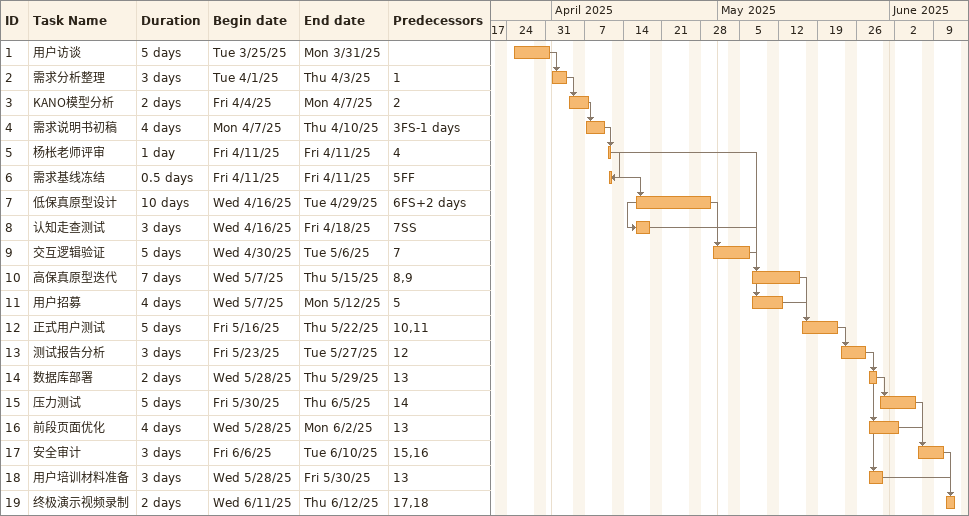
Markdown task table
| ID | Task | Duration | Start | Finish | Predecessors |
|---|---|---|---|---|---|
| 1 | 用户访谈 | 5d | 2025-03-25 | 2025-03-31 |  |
| 2 | 需求分析整理 | 3d | 2025-04-01 | 2025-04-03 | 1 |
| 3 | KANO模型分析 | 2d | 2025-04-04 | 2025-04-07 | 2 |
| 4 | 需求说明书初稿 | 4d | 2025-04-07 | 2025-04-10 | 3FS-1d |
| 5 | 杨枨老师评审 | 1d | 2025-04-11 | 2025-04-11 | 4 |
| 6 | 需求基线冻结 | 0.5d | 2025-04-11 | 2025-04-11 | 5FF |
| 7 | 低保真原型设计 | 10d | 2025-04-16 | 2025-04-29 | 6FS+2d |
| 8 | 认知走查测试 | 3d | 2025-04-16 | 2025-04-18 | 7SS |
| 9 | 交互逻辑验证 | 5d | 2025-04-30 | 2025-05-06 | 7 |
| 10 | 高保真原型迭代 | 7d | 2025-05-07 | 2025-05-15 | 8, 9 |
| 11 | 用户招募 | 4d | 2025-05-07 | 2025-05-12 | 5 |
| 12 | 正式用户测试 | 5d | 2025-05-16 | 2025-05-22 | 10, 11 |
| 13 | 测试报告分析 | 3d | 2025-05-23 | 2025-05-27 | 12 |
| 14 | 数据库部署 | 2d | 2025-05-28 | 2025-05-29 | 13 |
| 15 | 压力测试 | 5d | 2025-05-30 | 2025-06-05 | 14 |
| 16 | 前段页面优化 | 4d | 2025-05-28 | 2025-06-02 | 13 |
| 17 | 安全审计 | 3d | 2025-06-06 | 2025-06-10 | 15, 16 |
| 18 | 用户培训材料准备 | 3d | 2025-05-28 | 2025-05-30 | 13 |
| 19 | 终极演示视频录制 | 2d | 2025-06-11 | 2025-06-12 | 17, 18 |
